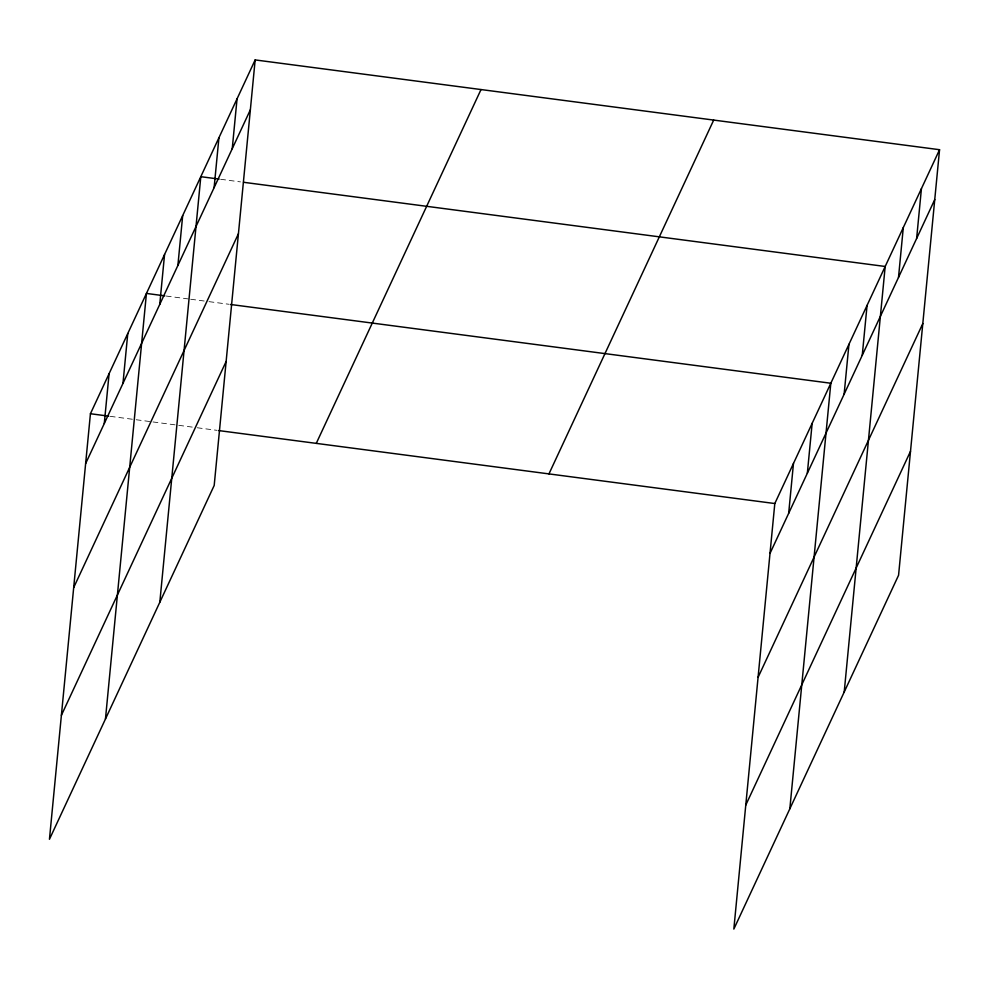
<?xml version="1.0" encoding="UTF-8"?>
<svg xmlns="http://www.w3.org/2000/svg" width="989" height="989" viewBox="0 0 989 989"><rect width="100%" height="100%" fill="white"/><g stroke="black" fill="none" stroke-linecap="round" stroke-linejoin="round"><path stroke-width="0.74" stroke-dasharray="4.95 3.71" d="M220.646 179.281L240.475 181.889M166.276 296.045L189.171 299.049M190.692 299.247L207.48 301.447M209 301.645L228.842 304.253M110.261 416.344L134.677 419.546M136.21 419.744L151.465 421.747M152.986 421.944L195.723 427.557M197.244 427.755L217.085 430.351"/><path stroke-width="1.48" d="M255.162 59.921L90.432 413.736L49.45 839.29L214.193 485.463L255.162 59.921L939.55 149.71L898.568 575.264L733.838 929.079L774.807 503.537L939.55 149.71M104.29 423.49L109.099 373.644M122.97 383.398L127.766 333.54M105.464 718.991L146.434 293.436L164.755 295.847M159.761 304.377L164.557 254.519M177.884 265.46L182.681 215.602M159.822 602.227L200.804 176.685L219.113 179.083M214.119 187.613L218.928 137.755M232.242 148.696L237.051 98.838M788.678 513.291L793.475 463.433M807.345 473.187L812.154 423.329M789.84 808.779L830.822 383.238L230.363 304.451M844.136 394.166L848.945 344.32M862.26 355.249L867.069 305.391M844.21 692.028L885.18 266.474L243.529 182.285M898.506 277.415L903.303 227.557M916.63 238.485L921.427 188.639M85.623 463.594L250.365 109.779M73.693 587.577L238.423 233.75M61.392 715.307L226.122 361.492M316.27 443.369L481.013 89.554M548.957 473.904L713.699 120.077M770.011 553.395L934.753 199.568M758.069 677.366L922.811 323.551M745.768 805.108L910.51 451.281M90.432 413.736L108.741 416.146M218.606 430.561L774.807 503.537"/></g></svg>
